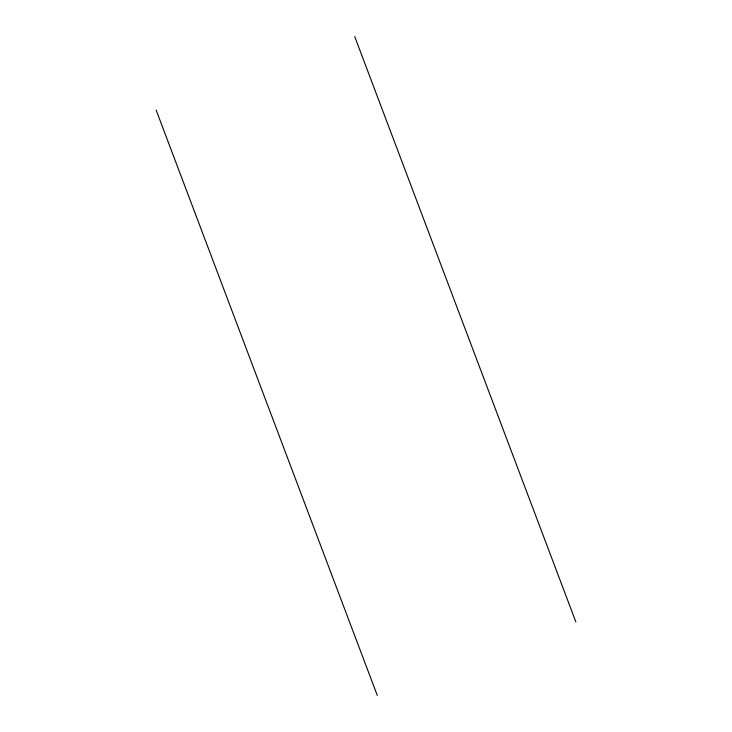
<?xml version="1.0" encoding="UTF-8"?>
<svg xmlns="http://www.w3.org/2000/svg" width="732" height="732" viewBox="0 0 732 732"><rect width="100%" height="100%" fill="white"/><g stroke="black" fill="none" stroke-linecap="round" stroke-linejoin="round"><path stroke-width="1.1" d="M354.727 36.6L575.855 621.916M156.145 110.084L377.273 695.4"/></g></svg>
